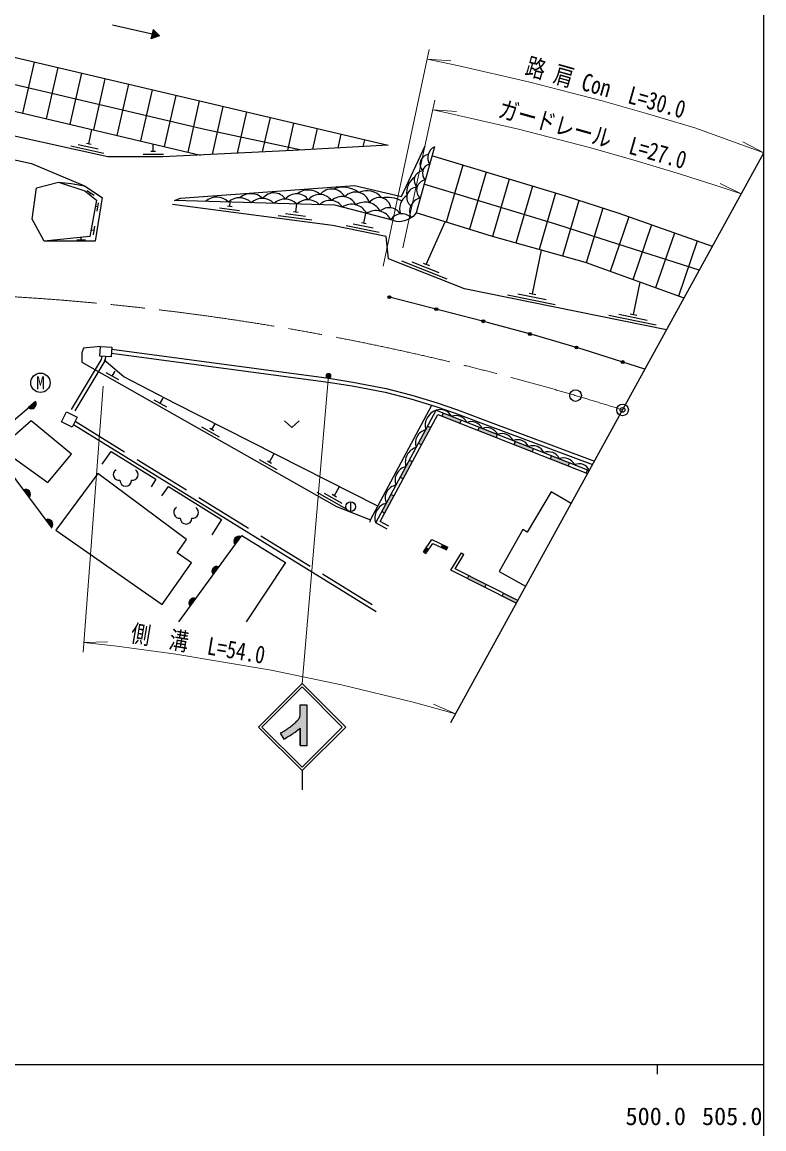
# Model space of a CAD drawing. Units: millimetres at full size, sheet at 1:1000; details may follow other scales. Extents: x 40000 to 680000, y 20000 to 380000.
# Drawn here: x 502458 to 579000, y 198357 to 312589 of the extents above; entities that cross this region are included whole.
import ezdxf
from ezdxf.enums import TextEntityAlignment as Align

# ---------------------------------------------------------------- set-up
doc = ezdxf.new("R2010")
doc.units = ezdxf.units.MM
doc.header["$LTSCALE"] = 1000
doc.header["$PDMODE"] = 32
doc.header["$PDSIZE"] = 500
doc.linetypes.add('CHAIN', pattern=[18.5, 12, -1.5, 3.5, -1.5])
doc.linetypes.add('DASHED', pattern=[7.5, 6, -1.5])
for name, color, linetype, lineweight in [('M-BGD', 7, 'Continuous', 25), ('M-BGD-EXST', 7, 'Continuous', 25), ('M-BMK', 2, 'CHAIN', 13), ('M-BMK-OTRS', 5, 'Continuous', 25), ('M-BMK-SRVR', 3, 'Continuous', 25), ('M-STR-HTXT', 7, 'Continuous', 13), ('M-STR-STRC', 7, 'Continuous', 25), ('M-TTL-BAND', 7, 'Continuous', 25)]:
    doc.layers.add(name, color=color, linetype=linetype, lineweight=lineweight)
doc.layers.add('M-OTRS', color=6, linetype='Continuous')
doc.styles.add('ＭＳ ゴシック', font='')
doc.styles.get('ＭＳ ゴシック').set_extended_font_data('MS Gothic')

# ---------------------------------------------------------------- blocks, each defined once
blk = doc.blocks.new('ent')
at = {"layer": 'M-BGD'}
for centre, start, end in [((-676, -505), 122.72029, 277.24592), ((0, -1100), 180, 0), ((676, -505), 262.75408, 57.27971)]:
    blk.add_arc(centre, 600, start, end, dxfattribs=at)

msp = doc.modelspace()

# ---------------------------------------------------------------- hatches: boundary and pattern name
at = {"layer": 'M-BGD'}
for points in [[(515747, 310856), (516639, 311163), (515971, 311830)], [(540499, 284166, -1), (540209, 284240, -1)], [(545343, 282924, -1), (545052, 282998, -1)], [(550185, 281678, -1), (549896, 281757, -1)], [(555007, 280357, -1), (554718, 280436, -1)], [(559811, 278969, -1), (559523, 279053, -1)], [(564578, 277460, -1), (564292, 277552, -1)], [(503846, 273436, -0.82183), (503093, 272792)], [(545905, 272242), (545777, 271917), (547638, 271185), (547766, 271511)], [(544619, 270733), (544310, 270898), (543365, 269136), (543673, 268970)], [(549628, 270780), (549500, 270454), (551362, 269723), (551489, 270049)], [(553351, 269318), (553223, 268992), (555085, 268261), (555213, 268587)], [(542728, 267208), (542419, 267373), (541474, 265611), (541782, 265446)], [(557074, 267856), (556946, 267530), (558808, 266799), (558936, 267125)], [(502592, 264319, -0.82183), (503185, 263525)], [(540837, 263683), (540528, 263849), (539583, 262086), (539891, 261921)], [(504902, 261226, -0.82183), (505494, 260432)], [(524445, 258670, -0.82183), (525028, 259471)], [(544417, 258156), (544169, 258325), (543882, 257902), (544131, 257734)], [(545832, 258665), (545705, 258393), (546266, 258130), (546393, 258402)], [(522180, 255562, -0.82183), (522763, 256363)], [(548560, 255434), (548424, 255167), (550208, 254261), (550344, 254528)], [(552127, 253623), (551991, 253355), (553450, 252614), (553594, 252877)], [(519803, 252300, -0.82183), (520386, 253101)]]:
    msp.add_hatch(color=256, dxfattribs=at).paths.add_polyline_path(points)
at = {"layer": 'M-STR-HTXT'}
msp.add_hatch(color=256, dxfattribs=at).paths.add_polyline_path([(534160, 275847, -1), (533981, 276314, -1)])
at = {"layer": 'M-STR-STRC'}
msp.add_hatch(color=256, dxfattribs=at).paths.add_polyline_path([(531888, 242088), (531127, 242088), (531127, 241216), (531128, 241185), (531128, 241151), (531127, 241117), (531124, 241083), (531121, 241049), (531116, 241016), (531110, 240982), (531103, 240949), (531095, 240916), (531085, 240884), (531075, 240852), (531063, 240820), (531050, 240788), (531036, 240757), (531021, 240727), (531005, 240697), (530988, 240668), (530970, 240639), (530951, 240611), (530931, 240583), (530910, 240557), (530889, 240531), (530866, 240505), (530842, 240481), (530818, 240458), (530793, 240435), (530767, 240413), (530746, 240397), (530705, 240354), (530630, 240280), (530555, 240207), (530478, 240135), (530400, 240065), (530321, 239996), (530240, 239928), (530159, 239862), (530076, 239798), (529992, 239734), (529907, 239673), (529821, 239612), (529734, 239553), (529646, 239496), (529557, 239440), (529467, 239386), (529376, 239334), (529284, 239283), (529191, 239233), (529098, 239186), (529450, 238594), (529587, 238665), (529723, 238738), (529858, 238814), (529991, 238892), (530123, 238972), (530254, 239055), (530383, 239140), (530511, 239227), (530637, 239317), (530761, 239408), (530884, 239502), (531005, 239598), (531125, 239696), (531155, 239721), (531155, 237918), (531888, 237918)])

# ---------------------------------------------------------------- linework, layer by layer
at = {"layer": 'M-BGD'}
for p, q in [((515859, 311343), (511766, 312285)), ((515971, 311830), (515747, 310856)), ((516639, 311163), (515747, 310856)), ((516639, 311163), (515971, 311830)), ((503706, 308463), (502510, 303197)), ((484396, 307465), (520866, 298873)), ((506140, 307891), (504943, 302624)), ((508573, 307319), (507377, 302050)), ((511007, 306747), (509810, 301477)), ((513441, 306175), (512244, 300904)), ((515875, 305603), (514677, 300331)), ((518308, 305031), (517111, 299757)), ((520742, 304459), (519544, 299184)), ((523176, 303887), (522051, 298932)), ((525610, 303315), (524644, 299063)), ((528043, 302743), (527237, 299193)), ((530477, 302170), (529830, 299324)), ((532911, 301598), (532425, 299461)), ((509328, 300041), (509654, 301505)), ((535344, 301026), (535021, 299600)), ((537778, 300454), (537616, 299739)), ((507489, 299836), (510905, 299074)), ((508238, 299976), (510288, 299519)), ((509089, 300094), (509567, 299987)), ((515986, 299277), (515986, 300027)), ((514936, 298977), (517036, 298977)), ((515741, 299277), (516231, 299277)), ((547935, 297824), (546229, 291945)), ((550327, 297099), (548618, 291209)), ((552720, 296374), (551008, 290472)), ((509875, 294685), (509126, 295185)), ((509500, 294935), (509415, 294807)), ((555113, 295649), (553414, 289792)), ((557506, 294924), (555819, 289112)), ((510187, 293065), (510326, 293955)), ((523652, 293631), (524137, 293566)), ((523894, 293598), (523919, 294009)), ((530705, 292998), (530812, 293810)), ((559892, 294176), (558225, 288433)), ((510257, 293510), (510016, 293548)), ((522814, 293439), (524896, 293163)), ((528891, 292633), (532361, 292173)), ((529624, 292839), (531706, 292563)), ((530462, 293030), (530948, 292966)), ((537714, 291851), (537919, 292864)), ((562394, 293372), (560674, 287735)), ((565051, 292486), (563126, 286853)), ((509807, 290632), (509946, 291522)), ((535880, 291611), (539310, 290915)), ((536625, 291766), (538683, 291348)), ((537474, 291900), (537954, 291802)), ((544167, 287586), (546127, 291977)), ((567408, 291654), (565479, 286007)), ((508547, 290104), (508547, 290380)), ((509877, 291077), (509557, 291130)), ((569766, 290821), (567832, 285161)), ((508097, 290104), (508997, 290104)), ((555128, 284547), (556043, 289049)), ((572123, 289989), (570185, 284315)), ((541622, 287948), (546271, 286108)), ((542662, 287859), (545451, 286755)), ((543842, 287715), (544493, 287457)), ((565555, 282428), (566228, 285738)), ((552559, 284457), (557459, 283461)), ((553598, 284552), (556538, 283954)), ((554785, 284617), (555471, 284477)), ((562986, 282338), (567886, 281342)), ((564025, 282433), (566965, 281835)), ((565212, 282498), (565898, 282358)), ((511745, 276057), (512042, 276579)), ((511093, 276427), (512398, 275687)), ((503846, 273436), (503093, 272792)), ((516046, 273616), (517350, 272876)), ((516698, 273246), (516994, 273768)), ((545905, 272242), (545777, 271917)), ((507754, 271047), (538986, 251761)), ((520980, 270816), (522806, 269779)), ((522041, 270558), (522369, 271137)), ((544310, 270898), (544619, 270733)), ((547766, 271511), (547638, 271185)), ((549628, 270780), (549500, 270454)), ((521828, 270679), (522254, 270437)), ((551489, 270049), (551362, 269723)), ((543365, 269136), (543673, 268970)), ((553351, 269318), (553223, 268992)), ((555213, 268587), (555085, 268261)), ((526930, 267438), (528757, 266402)), ((527992, 267181), (528452, 268059)), ((542419, 267373), (542728, 267208)), ((557074, 267856), (556946, 267530)), ((527778, 267302), (528205, 267060)), ((558936, 267125), (558808, 266799)), ((560797, 266394), (560670, 266068)), ((541474, 265611), (541782, 265446)), ((502592, 264319), (503185, 263525)), ((532860, 264073), (535904, 262345)), ((533617, 263988), (535443, 262952)), ((534678, 263731), (535198, 264647)), ((534465, 263852), (534891, 263610)), ((536357, 263071), (536357, 262071)), ((540528, 263849), (540837, 263683)), ((539583, 262086), (539891, 261921)), ((504902, 261226), (505494, 260432)), ((524445, 258670), (525028, 259471)), ((544169, 258325), (544417, 258156)), ((545832, 258665), (545705, 258393)), ((546266, 258130), (546393, 258402)), ((543882, 257902), (544131, 257734)), ((547792, 257799), (548047, 257641)), ((522180, 255562), (522763, 256363)), ((548424, 255167), (548560, 255434)), ((550208, 254261), (550344, 254528)), ((551991, 253355), (552127, 253623)), ((519803, 252300), (520386, 253101))]:
    msp.add_line(p, q, dxfattribs=at)
at = {"layer": 'M-BGD', "linetype": 'DASHED'}
msp.add_line((507932, 271403), (539196, 252101), dxfattribs=at)
at = {"layer": 'M-BGD'}
for points in [[(485360, 312776), (540224, 299879), (530392, 299352), (516987, 298677), (511308, 298677), (501185, 300934), (493192, 302608), (484214, 304519), (460788, 309767)], [(484742, 310147), (521147, 301590), (531300, 299401)], [(459934, 307533), (503428, 297981), (508885, 295706), (510713, 294486), (510008, 289976), (504721, 289976), (503487, 292256), (503943, 295474), (506223, 296066), (507508, 295921), (508885, 295706)], [(544999, 299731), (543108, 292908), (542794, 292526), (542365, 292258), (541919, 292082), (541423, 291991), (541064, 292021), (540536, 292180), (534735, 293696), (518169, 294178), (518791, 294431), (536767, 295726), (541609, 294584), (544044, 299813)], [(573692, 289435), (564052, 292839), (558538, 294612), (544739, 298792)], [(506223, 296066), (508940, 295186), (510145, 294225), (509432, 290473), (504721, 289976)], [(572339, 286973), (563077, 289948), (557629, 291700), (543924, 295852)], [(568955, 280818), (548122, 285053), (540256, 288166), (540031, 290462), (534475, 291590), (517983, 293777)], [(570763, 284107), (560594, 287764), (551007, 290472), (543108, 292908)], [(566730, 276771), (560369, 278807), (555338, 280267), (549955, 281741), (540354, 284203)], [(510546, 279095), (508775, 278938), (508609, 278449), (508609, 277492), (534881, 262581), (538392, 261230)], [(511697, 278821), (534113, 275834), (536598, 275433), (540009, 274770), (542680, 274102), (545277, 273302), (547368, 272576), (549946, 271599), (561513, 267281)], [(539153, 262646), (518237, 273227), (512950, 275983), (510914, 277697)], [(511673, 278421), (534055, 275438), (536528, 275039), (539922, 274379), (542573, 273717), (545153, 272921), (547232, 272200), (549805, 271225), (561318, 266926)], [(505556, 260349), (499410, 268581), (499932, 270087), (503854, 273443)], [(538384, 260984), (538392, 261230), (544735, 273046)], [(540128, 260254), (538944, 260896), (545183, 272526), (560985, 266320)], [(540295, 260562), (539418, 261038), (545345, 272086), (560815, 266011)], [(529547, 271446), (530297, 270746), (531047, 271446)], [(510728, 266972), (511660, 268265), (516267, 265419), (515787, 264642)], [(516873, 263694), (517563, 264643), (523033, 261245), (522047, 259658)], [(559105, 262900), (557042, 264122), (554575, 259957), (554142, 260210), (551677, 255873), (554414, 254368)], [(518623, 250681), (525134, 259616), (529631, 256831), (525592, 250688)], [(543882, 257902), (544744, 259173), (546393, 258402)], [(544131, 257734), (544849, 258793), (546266, 258130)], [(553450, 252614), (546702, 256041), (547792, 257799)], [(553594, 252877), (547129, 256161), (548047, 257641)]]:
    msp.add_lwpolyline(points, dxfattribs=at)
for points in [[(510546, 279095), (511709, 279026), (511650, 278042), (510487, 278112)], [(507034, 272376), (508141, 271822), (507626, 270792), (506519, 271345)], [(503403, 271435), (500151, 268612), (505115, 265062), (507546, 267989)], [(505925, 260147), (516909, 252464), (519926, 256778), (518454, 257807), (519424, 259194), (510259, 266005)]]:
    msp.add_lwpolyline(points, close=True, dxfattribs=at)
at = {"layer": 'M-BGD', "linetype": 'DASHED'}
for points in [[(510671, 278101), (510619, 277759), (507294, 272246)], [(511069, 278077), (511004, 277622), (507653, 272067)]]:
    msp.add_lwpolyline(points, dxfattribs=at)
at = {"layer": 'M-BGD'}
for centre, radius in [((540354, 284203), 150), ((545197, 282961), 150), ((550040, 281717), 150), ((554863, 280397), 150), ((559667, 279011), 150), ((564435, 277506), 150), ((536357, 262571), 500)]:
    msp.add_circle(centre, radius, dxfattribs=at)
for centre, radius, start, end in [((545640, 298581), 1316, 119.15881, 209.85905), ((544508, 297947), 995, 97.8625, 223.87225), ((543926, 296250), 1016, 97.68947, 224.58682), ((544698, 297006), 942, 102.20663, 226.81122), ((544025, 295016), 1888, 124.15003, 190.16337), ((544257, 295245), 1094, 100.70932, 228.30853), ((526069, 293145), 1739, 45.77972, 130.88952), ((528433, 293509), 1451, 34.16179, 142.50745), ((530784, 293412), 1468, 35.0638, 141.60543), ((531967, 293377), 1886, 49.09338, 127.23162), ((533156, 293278), 1525, 36.35628, 140.1764), ((534392, 293794), 1560, 29.46103, 139.70769), ((535565, 292797), 2749, 53.4858, 111.91379), ((536854, 293551), 1495, 15.61673, 137.53279), ((538033, 293205), 1984, 38.58044, 114.79947), ((543201, 294483), 1054, 89.91379, 233.74935), ((522530, 292844), 1685, 44.06261, 132.60662), ((524882, 292776), 1685, 44.06261, 132.60662), ((527233, 292707), 1685, 44.06261, 132.60662), ((529584, 292639), 1685, 44.06261, 132.60662), ((531936, 292571), 1685, 44.06261, 132.60662), ((534225, 292668), 1522, 32.91457, 135.1177), ((535462, 292949), 1638, 28.54516, 131.13712), ((536464, 292062), 1726, 26.88585, 123.82296), ((537850, 292257), 1754, 27.92138, 122.78742), ((539298, 293249), 1227, 8.13517, 144.94004), ((540164, 291471), 3028, 61.40819, 101.06044), ((542963, 293333), 1567, 120.57625, 200.12688), ((543903, 293014), 1463, 104.81325, 205.15527), ((538964, 291408), 1726, 26.88585, 123.82296), ((540326, 292056), 1380, 32.35179, 132.18095), ((541621, 291472), 1328, 43.85172, 147.34271), ((503406, 273188), 505, 231.7264, 29.38459), ((545700, 270958), 1651, 108.25733, 195.31712), ((545631, 271333), 1274, 26.5296, 110.58995), ((547219, 270710), 1274, 26.5296, 110.58995), ((548807, 270086), 1274, 26.5296, 110.58995), ((550395, 269462), 1274, 26.5296, 110.58995), ((544452, 269156), 1409, 104.12686, 199.44758), ((551982, 268839), 1274, 26.5296, 110.58995), ((543577, 267171), 1582, 106.66092, 196.91352), ((553570, 268215), 1274, 26.5296, 110.58995), ((555158, 267592), 1274, 26.5296, 110.58995), ((556746, 266968), 1274, 26.5296, 110.58995), ((558333, 266345), 1274, 26.5296, 110.58995), ((542394, 265300), 1449, 103.15977, 200.41467), ((559922, 265836), 1168, 24.51846, 112.60109), ((502810, 263864), 505, 317.91759, 115.57578), ((541255, 263478), 1334, 99.47206, 204.10239), ((540415, 261419), 1561, 104.01486, 199.55958), ((505120, 260770), 505, 317.91759, 115.57578), ((524816, 259013), 505, 65.08879, 222.74698), ((522551, 255905), 505, 65.08879, 222.74698), ((520174, 252643), 505, 65.08879, 222.74698)]:
    msp.add_arc(centre, radius, start, end, dxfattribs=at)
at = {"layer": 'M-BGD-EXST'}
msp.add_circle((504347, 275364), 1000, dxfattribs=at)
at = {"layer": 'M-BMK'}
msp.add_arc((485850, 24720), 260000, 72.41114, 87.2458, dxfattribs=at)
at = {"layer": 'M-BMK-OTRS'}
msp.add_line((546681, 240302), (579000, 299090), dxfattribs=at)
at = {"layer": 'M-BMK-SRVR'}
for centre in [(559568, 274050), (564418, 272565)]:
    msp.add_circle(centre, 600, dxfattribs=at)
at = {"layer": 'M-OTRS'}
msp.add_point((564418, 272565), dxfattribs=at)
at = {"layer": 'M-STR-HTXT'}
for p, q in [((539715, 287418), (544462, 309756)), ((544254, 308778), (546704, 308609)), ((541735, 289294), (545061, 304519)), ((544848, 303542), (547297, 303373)), ((579000, 299090), (576830, 300238)), ((576675, 294860), (574474, 295949)), ((534071, 276081), (531345, 244335)), ((510808, 275019), (508739, 247547)), ((508814, 248545), (511268, 248612)), ((547175, 241201), (544925, 242182))]:
    msp.add_line(p, q, dxfattribs=at)
for points in [[(544254, 308778), (547376, 308118), (554857, 306390), (562305, 304460), (566890, 303166), (571878, 301666), (579000, 299090)], [(544848, 303542), (546296, 303236), (553668, 301533), (560999, 299633), (565491, 298366), (570396, 296890), (574815, 295476), (576675, 294860)], [(547175, 241201), (542817, 242389), (535425, 244190), (528154, 245707), (518319, 247365), (512231, 248168), (508814, 248545)]]:
    msp.add_lwpolyline(points, dxfattribs=at)
msp.add_circle((534071, 276081), 250, dxfattribs=at)
at = {"layer": 'M-STR-STRC'}
for p, q in [((526845, 239835), (531345, 244335)), ((527199, 239835), (531345, 243981)), ((535846, 239835), (531345, 244335)), ((535492, 239835), (531345, 243981)), ((531888, 242088), (531127, 242088)), ((531127, 242088), (531127, 241215)), ((531888, 237918), (531888, 242088)), ((526845, 239835), (531345, 235334)), ((527199, 239835), (531345, 235688)), ((529098, 239186), (529450, 238594)), ((531155, 237918), (531155, 239721)), ((531345, 235688), (535492, 239835)), ((531346, 235335), (535846, 239835)), ((531155, 237918), (531888, 237918)), ((531346, 235335), (531346, 233335))]:
    msp.add_line(p, q, dxfattribs=at)
msp.add_lwpolyline([(531888, 237918), (531888, 242088), (531127, 242088), (531127, 241215), (531127, 241210), (531128, 241193), (531128, 241176), (531128, 241159), (531128, 241142), (531127, 241126), (531126, 241109), (531125, 241092), (531123, 241075), (531122, 241058), (531119, 241041), (531117, 241024), (531114, 241008), (531111, 240991), (531108, 240974), (531105, 240958), (531101, 240941), (531097, 240925), (531092, 240908), (531087, 240892), (531082, 240876), (531077, 240860), (531072, 240844), (531066, 240828), (531060, 240812), (531053, 240796), (531047, 240781), (531040, 240765), (531033, 240750), (531025, 240734), (531017, 240719), (531009, 240704), (531001, 240690), (530993, 240675), (530984, 240660), (530975, 240646), (530966, 240632), (530956, 240618), (530946, 240604), (530936, 240590), (530926, 240577), (530916, 240563), (530905, 240550), (530894, 240537), (530883, 240524), (530872, 240512), (530860, 240499), (530848, 240487), (530836, 240475), (530824, 240463), (530811, 240452), (530799, 240441), (530786, 240429), (530773, 240419), (530760, 240408), (530746, 240397), (530705, 240354), (530630, 240280), (530555, 240207), (530478, 240135), (530400, 240065), (530321, 239996), (530240, 239928), (530159, 239862), (530076, 239798), (529992, 239734), (529907, 239673), (529821, 239612), (529734, 239553), (529646, 239496), (529557, 239440), (529467, 239386), (529376, 239334), (529284, 239283), (529191, 239233), (529098, 239186), (529450, 238594), (529587, 238665), (529723, 238738), (529858, 238814), (529991, 238892), (530123, 238972), (530254, 239055), (530383, 239140), (530511, 239227), (530637, 239317), (530761, 239408), (530884, 239502), (531005, 239598), (531125, 239696), (531155, 239721), (531155, 237918)], close=True, dxfattribs=at)
at = {"layer": 'M-TTL-BAND'}
for p, q in [((579000, 20000), (579000, 370000)), ((40000, 205000), (579000, 205000)), ((568000, 205000), (568000, 204000))]:
    msp.add_line(p, q, dxfattribs=at)

# ---------------------------------------------------------------- block references
for p in [(513144, 266397), (519372, 262483)]:
    msp.add_blockref('ent', p)

# ---------------------------------------------------------------- texts
at = {"layer": 'M-BGD-EXST', "style": 'ＭＳ ゴシック'}
msp.add_text('M', height=1320, dxfattribs=at).set_placement((504347, 275364), align=Align.MIDDLE_CENTER)
at = {"layer": 'M-STR-HTXT', "style": 'ＭＳ ゴシック', "width": 0.8}
for s, rotation, p in [('路 肩 Con\u3000L=30.0', 344.243, (562291, 304410)), ('ガードレール\u3000L=27.0', 344.243, (560934, 299598)), ('側\u3000溝\u3000L=54.0', 350.433, (520372, 246966))]:
    msp.add_text(s, height=1833, rotation=rotation, dxfattribs=at).set_placement(p, align=Align.BOTTOM_CENTER)
at = {"layer": 'M-TTL-BAND', "style": 'ＭＳ ゴシック'}
for s, p in [('500.0', (567844, 198195)), ('505.0', (575734, 198195))]:
    msp.add_text(s, height=1833, dxfattribs=at).set_placement(p, align=Align.BOTTOM_CENTER)

doc.saveas('drawing.dxf')
